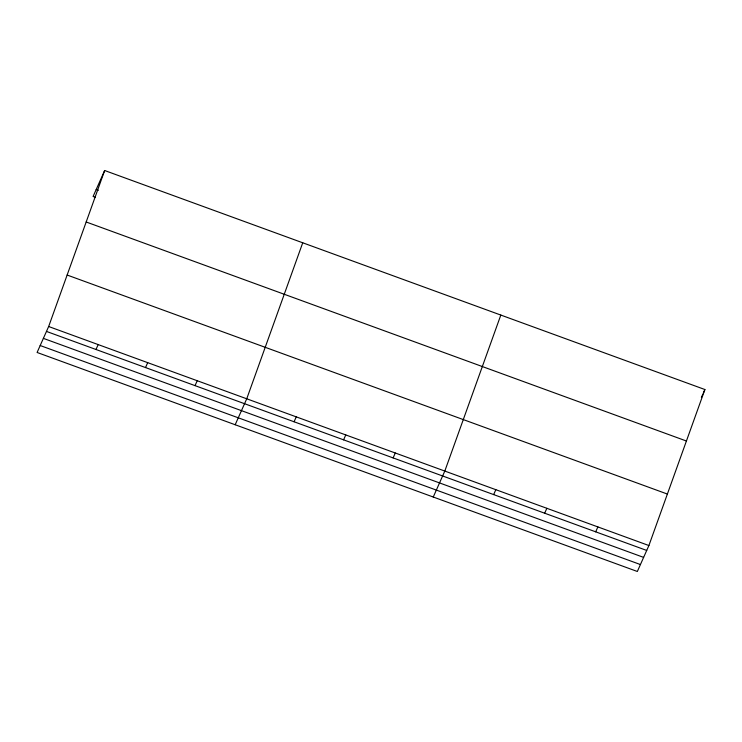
<?xml version="1.0" encoding="UTF-8"?>
<svg xmlns="http://www.w3.org/2000/svg" width="742" height="742" viewBox="0 0 742 742"><rect width="100%" height="100%" fill="white"/><g stroke="black" fill="none" stroke-linecap="round" stroke-linejoin="round"><path stroke-width="1.11" d="M48.657 326.517L104.659 170.512L704.9 389.531L648.898 545.537L637.341 571.488L37.1 352.469L48.657 326.517L648.898 545.537M302.736 242.782L246.734 398.788L235.177 424.749M500.822 315.062L444.81 471.068L433.254 497.029M104.659 170.512L93.102 196.463L95.254 197.251M95.987 349.491L98.176 344.585M145.515 367.559L147.695 362.652M195.035 385.627L197.214 380.72M294.073 421.771L296.253 416.865M343.592 439.839L345.772 434.933M393.112 457.907L395.291 453M493.653 494.589L495.832 489.683M544.674 513.214L546.854 508.307M595.687 531.828L597.876 526.922M701.394 397.415L702.72 394.438M703.156 393.455L704.9 389.531M96.2 189.516L98.352 190.304M86.183 221.988L686.415 441.017M67.142 275.032L667.373 494.051M46.468 331.424L646.709 550.443M43.379 338.371L643.62 557.39M40.189 345.522L640.429 564.551"/></g></svg>
